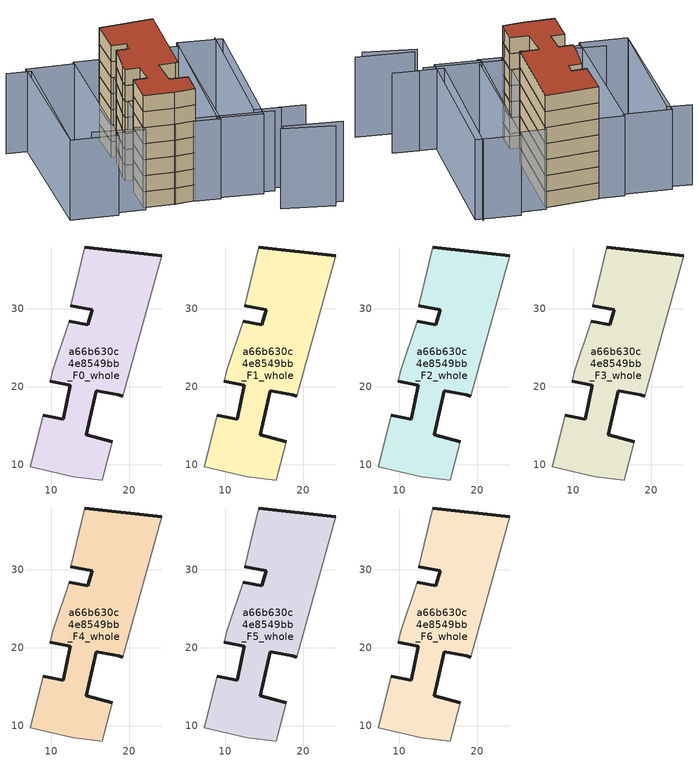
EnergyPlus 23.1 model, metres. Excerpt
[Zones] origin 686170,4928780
a66b630c4e8549bb_F0_whole
 floor ground (EU_floor_Construction): 16.81,9.04 17.85,12.91 14.53,13.8 15.77,19.48 18.63,18.95 19.16,18.74 24.17,36.77 14.29,37.91 12.51,30.39 15.27,29.87 14.7,27.91 12.33,28.38 10.21,22.13 9.88,20.7 12.46,20.17 11.53,15.84 9.01,16.35 7.34,9.7 12.83,8.46 16.53,8.02 z0
 wall outside (EU_wall_Construction): 9.01,16.35 11.53,15.84 12.46,20.17 9.88,20.7 / 12.33,28.38 14.7,27.91 15.27,29.87 12.51,30.39 / 14.29,37.91 24.17,36.77 / 19.16,18.74 18.63,18.95 15.77,19.48 14.53,13.8 17.85,12.91 z0:3
 wall adiabatic (EU_wall_Construction): 9.88,20.7 10.21,22.13 12.33,28.38 / 12.51,30.39 14.29,37.91 / 24.17,36.77 19.16,18.74 / 17.85,12.91 16.81,9.04 16.53,8.02 12.83,8.46 7.34,9.7 9.01,16.35 z0:3
a66b630c4e8549bb_F1_whole
 floor to a66b630c4e8549bb_F0_whole (EU_floor_Construction): 16.81,9.04 17.85,12.91 14.53,13.8 15.77,19.48 18.63,18.95 19.16,18.74 24.17,36.77 14.29,37.91 12.51,30.39 15.27,29.87 14.7,27.91 12.33,28.38 10.21,22.13 9.88,20.7 12.46,20.17 11.53,15.84 9.01,16.35 7.34,9.7 12.83,8.46 16.53,8.02 z3
 wall outside (EU_wall_Construction): 9.01,16.35 11.53,15.84 12.46,20.17 9.88,20.7 / 12.33,28.38 14.7,27.91 15.27,29.87 12.51,30.39 / 14.29,37.91 24.17,36.77 / 19.16,18.74 18.63,18.95 15.77,19.48 14.53,13.8 17.85,12.91 z3:6
 wall adiabatic (EU_wall_Construction): 9.88,20.7 10.21,22.13 12.33,28.38 / 12.51,30.39 14.29,37.91 / 24.17,36.77 19.16,18.74 / 17.85,12.91 16.81,9.04 16.53,8.02 12.83,8.46 7.34,9.7 9.01,16.35 z3:6
a66b630c4e8549bb_F2_whole
 floor to a66b630c4e8549bb_F1_whole (EU_floor_Construction): 16.81,9.04 17.85,12.91 14.53,13.8 15.77,19.48 18.63,18.95 19.16,18.74 24.17,36.77 14.29,37.91 12.51,30.39 15.27,29.87 14.7,27.91 12.33,28.38 10.21,22.13 9.88,20.7 12.46,20.17 11.53,15.84 9.01,16.35 7.34,9.7 12.83,8.46 16.53,8.02 z6
 wall outside (EU_wall_Construction): 9.01,16.35 11.53,15.84 12.46,20.17 9.88,20.7 / 12.33,28.38 14.7,27.91 15.27,29.87 12.51,30.39 / 14.29,37.91 24.17,36.77 / 19.16,18.74 18.63,18.95 15.77,19.48 14.53,13.8 17.85,12.91 z6:9
 wall adiabatic (EU_wall_Construction): 9.88,20.7 10.21,22.13 12.33,28.38 / 12.51,30.39 14.29,37.91 / 24.17,36.77 19.16,18.74 / 17.85,12.91 16.81,9.04 16.53,8.02 12.83,8.46 7.34,9.7 9.01,16.35 z6:9
a66b630c4e8549bb_F3_whole
 floor to a66b630c4e8549bb_F2_whole (EU_floor_Construction): 16.81,9.04 17.85,12.91 14.53,13.8 15.77,19.48 18.63,18.95 19.16,18.74 24.17,36.77 14.29,37.91 12.51,30.39 15.27,29.87 14.7,27.91 12.33,28.38 10.21,22.13 9.88,20.7 12.46,20.17 11.53,15.84 9.01,16.35 7.34,9.7 12.83,8.46 16.53,8.02 z9
 wall outside (EU_wall_Construction): 9.01,16.35 11.53,15.84 12.46,20.17 9.88,20.7 / 12.33,28.38 14.7,27.91 15.27,29.87 12.51,30.39 / 14.29,37.91 24.17,36.77 / 19.16,18.74 18.63,18.95 15.77,19.48 14.53,13.8 17.85,12.91 z9:12
 wall adiabatic (EU_wall_Construction): 9.88,20.7 10.21,22.13 12.33,28.38 / 12.51,30.39 14.29,37.91 / 24.17,36.77 19.16,18.74 / 17.85,12.91 16.81,9.04 16.53,8.02 12.83,8.46 7.34,9.7 9.01,16.35 z9:12
a66b630c4e8549bb_F4_whole
 floor to a66b630c4e8549bb_F3_whole (EU_floor_Construction): 16.81,9.04 17.85,12.91 14.53,13.8 15.77,19.48 18.63,18.95 19.16,18.74 24.17,36.77 14.29,37.91 12.51,30.39 15.27,29.87 14.7,27.91 12.33,28.38 10.21,22.13 9.88,20.7 12.46,20.17 11.53,15.84 9.01,16.35 7.34,9.7 12.83,8.46 16.53,8.02 z12
 wall outside (EU_wall_Construction): 9.01,16.35 11.53,15.84 12.46,20.17 9.88,20.7 / 12.33,28.38 14.7,27.91 15.27,29.87 12.51,30.39 / 14.29,37.91 24.17,36.77 / 19.16,18.74 18.63,18.95 15.77,19.48 14.53,13.8 17.85,12.91 z12:15
 wall adiabatic (EU_wall_Construction): 9.88,20.7 10.21,22.13 12.33,28.38 / 12.51,30.39 14.29,37.91 / 24.17,36.77 19.16,18.74 / 17.85,12.91 16.81,9.04 16.53,8.02 12.83,8.46 7.34,9.7 9.01,16.35 z12:15
a66b630c4e8549bb_F5_whole
 floor to a66b630c4e8549bb_F4_whole (EU_floor_Construction): 16.81,9.04 17.85,12.91 14.53,13.8 15.77,19.48 18.63,18.95 19.16,18.74 24.17,36.77 14.29,37.91 12.51,30.39 15.27,29.87 14.7,27.91 12.33,28.38 10.21,22.13 9.88,20.7 12.46,20.17 11.53,15.84 9.01,16.35 7.34,9.7 12.83,8.46 16.53,8.02 z15
 wall outside (EU_wall_Construction): 9.01,16.35 11.53,15.84 12.46,20.17 9.88,20.7 / 12.33,28.38 14.7,27.91 15.27,29.87 12.51,30.39 / 14.29,37.91 24.17,36.77 / 19.16,18.74 18.63,18.95 15.77,19.48 14.53,13.8 17.85,12.91 z15:18
 wall adiabatic (EU_wall_Construction): 9.88,20.7 10.21,22.13 12.33,28.38 / 12.51,30.39 14.29,37.91 / 24.17,36.77 19.16,18.74 / 17.85,12.91 16.81,9.04 16.53,8.02 12.83,8.46 7.34,9.7 9.01,16.35 z15:18
a66b630c4e8549bb_F6_whole
 floor to a66b630c4e8549bb_F5_whole (EU_floor_Construction): 16.81,9.04 17.85,12.91 14.53,13.8 15.77,19.48 18.63,18.95 19.16,18.74 24.17,36.77 14.29,37.91 12.51,30.39 15.27,29.87 14.7,27.91 12.33,28.38 10.21,22.13 9.88,20.7 12.46,20.17 11.53,15.84 9.01,16.35 7.34,9.7 12.83,8.46 16.53,8.02 z18
 wall outside (EU_wall_Construction): 9.01,16.35 11.53,15.84 12.46,20.17 9.88,20.7 / 12.33,28.38 14.7,27.91 15.27,29.87 12.51,30.39 / 14.29,37.91 24.17,36.77 / 19.16,18.74 18.63,18.95 15.77,19.48 14.53,13.8 17.85,12.91 z18:21
 wall adiabatic (EU_wall_Construction): 9.88,20.7 10.21,22.13 12.33,28.38 / 12.51,30.39 14.29,37.91 / 24.17,36.77 19.16,18.74 / 17.85,12.91 16.81,9.04 16.53,8.02 12.83,8.46 7.34,9.7 9.01,16.35 z18:21
 roof outside (EU_roof_Construction): 24.17,36.77 19.16,18.74 18.63,18.95 15.77,19.48 14.53,13.8 17.85,12.91 16.81,9.04 16.53,8.02 12.83,8.46 7.34,9.7 9.01,16.35 11.53,15.84 12.46,20.17 9.88,20.7 10.21,22.13 12.33,28.38 14.7,27.91 15.27,29.87 12.51,30.39 14.29,37.91 z21
shading: 28.59,-1.3 38.54,-4.31 / 16.81,9.07 30.44,5.1 / 11.86,9.42 16.72,7.96 / 5.9,10.49 12.92,8.43 / -1.23,12.3 6.68,9.76 / 36.51,-5.42 27.73,-1.95 / 36.18,4.58 31.68,5.89 / 32.06,5.74 27.42,7.1 / 27.42,7.1 36,36.31 / -2.41,40.53 1.83,39.34 / 1.83,39.34 -6,11.4 / 20.41,7.22 29.2,37.54 / 29.2,37.54 36.96,35.29 / 36.96,35.29 28.17,4.96 / 28.17,4.96 20.41,7.22 / 28.82,36.24 20.74,6.7 / 20.74,6.7 16.2,7.94 / 16.2,7.94 24.29,37.48 / 24.29,37.48 28.82,36.24 / 2.46,10.03 9.86,39.04 / 9.86,39.04 14.73,37.8 / 14.73,37.8 7.33,8.79 / 7.33,8.79 2.46,10.03 / 9.72,38.44 2.21,9.07 / 2.21,9.07 -6.05,11.19 / -6.05,11.19 1.46,40.55 / 1.46,40.55 9.72,38.44 z0:15
[Building]
EU S2 Campaign: North Axis=0; Terrain=City; Solar Distribution=FullExterior
[Site:Location]
Bologna: Latitude=44.5; Longitude=11.25; Time Zone=1; Elevation=37
[SizingPeriod:WeatherFileDays]
AnnualSizingPeriod: Begin Month=1; Begin Day of Month=1; End Month=12; End Day of Month=31; Day of Week for Start Day=Monday; Use Weather File Daylight Saving Period=No; Use Weather File Rain and Snow Indicators=No
[MATERIAL]
EU_InternalMass_Material: Roughness=MediumRough; Thickness=0.1; Conductivity=1; Density=1800; Specific Heat=900; Thermal Absorptance=0.9; Solar Absorptance=0.7; Visible Absorptance=0.7
[MATERIAL:NOMASS] Roughness=MediumRough; Thermal Absorptance=0.9; Solar Absorptance=0.7; Visible Absorptance=0.7
Name | Thermal Resistance
EU_wall_NoMass | 0.905828
EU_roof_NoMass | 0.37593
EU_floor_NoMass | 0.67114
[CONSTRUCTION]
EU_wall_Construction: EU_wall_NoMass
EU_roof_Construction: EU_roof_NoMass
EU_floor_Construction: EU_floor_NoMass
EU_InternalMass_Construction: EU_InternalMass_Material
[ZONE] Type=1; Multiplier=1; Ceiling Height=autocalculate; Floor Area=autocalculate; Part of Total Floor Area=Yes
Name | Volume
a66b630c4e8549bb_F0_whole | 726.512
a66b630c4e8549bb_F1_whole; a66b630c4e8549bb_F2_whole; a66b630c4e8549bb_F3_whole; a66b630c4e8549bb_F4_whole; a66b630c4e8549bb_F5_whole; a66b630c4e8549bb_F6_whole | 726.509
[INTERNALMASS] Construction=EU_InternalMass_Construction; Surface Area=242.17
Name | Zone or ZoneList
a66b630c4e8549bb_F0_whole_EU_InternalMass | a66b630c4e8549bb_F0_whole
a66b630c4e8549bb_F1_whole_EU_InternalMass | a66b630c4e8549bb_F1_whole
a66b630c4e8549bb_F2_whole_EU_InternalMass | a66b630c4e8549bb_F2_whole
a66b630c4e8549bb_F3_whole_EU_InternalMass | a66b630c4e8549bb_F3_whole
a66b630c4e8549bb_F4_whole_EU_InternalMass | a66b630c4e8549bb_F4_whole
a66b630c4e8549bb_F5_whole_EU_InternalMass | a66b630c4e8549bb_F5_whole
a66b630c4e8549bb_F6_whole_EU_InternalMass | a66b630c4e8549bb_F6_whole
[OTHEREQUIPMENT] Fuel Type=Electricity; Design Level Calculation Method=Watts/Area; Power per Zone Floor Area=1; Fraction Latent=0; Fraction Radiant=0; Fraction Lost=0; Carbon Dioxide Generation Rate=0; EndUse Subcategory=EU_Step8_InternalGains
Name | Zone or ZoneList or Space or SpaceList | Schedule
EU_Step8_InternalGain_a66b630c4e8549bb_F0_whole_f000 | a66b630c4e8549bb_F0_whole | EU_Step8_GainSchedule_a66b630c4e8549bb_F0_whole_f000
EU_Step8_InternalGain_a66b630c4e8549bb_F1_whole_f000 | a66b630c4e8549bb_F1_whole | EU_Step8_GainSchedule_a66b630c4e8549bb_F1_whole_f000
EU_Step8_InternalGain_a66b630c4e8549bb_F2_whole_f000 | a66b630c4e8549bb_F2_whole | EU_Step8_GainSchedule_a66b630c4e8549bb_F2_whole_f000
EU_Step8_InternalGain_a66b630c4e8549bb_F3_whole_f000 | a66b630c4e8549bb_F3_whole | EU_Step8_GainSchedule_a66b630c4e8549bb_F3_whole_f000
EU_Step8_InternalGain_a66b630c4e8549bb_F4_whole_f000 | a66b630c4e8549bb_F4_whole | EU_Step8_GainSchedule_a66b630c4e8549bb_F4_whole_f000
EU_Step8_InternalGain_a66b630c4e8549bb_F5_whole_f000 | a66b630c4e8549bb_F5_whole | EU_Step8_GainSchedule_a66b630c4e8549bb_F5_whole_f000
EU_Step8_InternalGain_a66b630c4e8549bb_F6_whole_f000 | a66b630c4e8549bb_F6_whole | EU_Step8_GainSchedule_a66b630c4e8549bb_F6_whole_f000
[ZONEVENTILATION:DESIGNFLOWRATE] Schedule=EU_AlwaysOn; Design Flow Rate Calculation Method=AirChanges/Hour; Air Changes per Hour=0.73129; Ventilation Type=Natural; Fan Pressure Rise=0; Fan Total Efficiency=1; Constant Term Coefficient=1; Temperature Term Coefficient=0; Velocity Term Coefficient=0; Velocity Squared Term Coefficient=0; Minimum Indoor Temperature=-100; Maximum Indoor Temperature=100; Delta Temperature=-100; Minimum Outdoor Temperature=-100; Maximum Outdoor Temperature=100; Maximum Wind Speed=40
Name | Zone or ZoneList or Space or SpaceList
EU_ConstantAir_a66b630c4e8549bb_F0_whole | a66b630c4e8549bb_F0_whole
EU_ConstantAir_a66b630c4e8549bb_F1_whole | a66b630c4e8549bb_F1_whole
EU_ConstantAir_a66b630c4e8549bb_F2_whole | a66b630c4e8549bb_F2_whole
EU_ConstantAir_a66b630c4e8549bb_F3_whole | a66b630c4e8549bb_F3_whole
EU_ConstantAir_a66b630c4e8549bb_F4_whole | a66b630c4e8549bb_F4_whole
EU_ConstantAir_a66b630c4e8549bb_F5_whole | a66b630c4e8549bb_F5_whole
EU_ConstantAir_a66b630c4e8549bb_F6_whole | a66b630c4e8549bb_F6_whole
[HVACTEMPLATE:THERMOSTAT] Constant Heating Setpoint=20; Constant Cooling Setpoint=50
EU_HeatOnly_a66b630c4e8549bb_F0_whole; EU_HeatOnly_a66b630c4e8549bb_F1_whole; EU_HeatOnly_a66b630c4e8549bb_F2_whole; EU_HeatOnly_a66b630c4e8549bb_F3_whole; EU_HeatOnly_a66b630c4e8549bb_F4_whole; EU_HeatOnly_a66b630c4e8549bb_F5_whole; EU_HeatOnly_a66b630c4e8549bb_F6_whole
[HVACTEMPLATE:ZONE:IDEALLOADSAIRSYSTEM] System Availability Schedule=EU_AlwaysOn; Maximum Heating Supply Air Temperature=50; Minimum Cooling Supply Air Temperature=13; Maximum Heating Supply Air Humidity Ratio=0.0156; Minimum Cooling Supply Air Humidity Ratio=0.0077; Heating Limit=NoLimit; Cooling Limit=NoLimit; Heating Availability Schedule=EU_AlwaysOn; Cooling Availability Schedule=EU_CoolingOff; Dehumidification Control Type=ConstantSensibleHeatRatio; Cooling Sensible Heat Ratio=0.7; Dehumidification Setpoint=60; Humidification Control Type=None; Humidification Setpoint=30; Outdoor Air Method=None; Outdoor Air Flow Rate per Person=0.00944; Outdoor Air Flow Rate per Zone Floor Area=0; Outdoor Air Flow Rate per Zone=0; Demand Controlled Ventilation Type=None; Outdoor Air Economizer Type=NoEconomizer; Heat Recovery Type=None; Sensible Heat Recovery Effectiveness=0.7; Latent Heat Recovery Effectiveness=0.65
Name | Template Thermostat
a66b630c4e8549bb_F0_whole | EU_HeatOnly_a66b630c4e8549bb_F0_whole
a66b630c4e8549bb_F1_whole | EU_HeatOnly_a66b630c4e8549bb_F1_whole
a66b630c4e8549bb_F2_whole | EU_HeatOnly_a66b630c4e8549bb_F2_whole
a66b630c4e8549bb_F3_whole | EU_HeatOnly_a66b630c4e8549bb_F3_whole
a66b630c4e8549bb_F4_whole | EU_HeatOnly_a66b630c4e8549bb_F4_whole
a66b630c4e8549bb_F5_whole | EU_HeatOnly_a66b630c4e8549bb_F5_whole
a66b630c4e8549bb_F6_whole | EU_HeatOnly_a66b630c4e8549bb_F6_whole
[SIZING:ZONE] Zone Cooling Design Supply Air Temperature Input Method=SupplyAirTemperature; Zone Cooling Design Supply Air Temperature=13; Zone Heating Design Supply Air Temperature Input Method=SupplyAirTemperature; Zone Heating Design Supply Air Temperature=50; Zone Cooling Design Supply Air Humidity Ratio=0.008; Zone Heating Design Supply Air Humidity Ratio=0.008; Cooling Design Air Flow Method=DesignDay; Cooling Design Air Flow Rate=0; Cooling Minimum Air Flow per Zone Floor Area=0.000762; Cooling Minimum Air Flow=0; Cooling Minimum Air Flow Fraction=0.2; Heating Design Air Flow Method=DesignDay; Heating Design Air Flow Rate=0; Heating Maximum Air Flow per Zone Floor Area=0.002032; Heating Maximum Air Flow=0.141576; Heating Maximum Air Flow Fraction=0.3; Account for Dedicated Outdoor Air System=No; Dedicated Outdoor Air System Control Strategy=NeutralSupplyAir; Dedicated Outdoor Air Low Setpoint Temperature for Design=autosize; Dedicated Outdoor Air High Setpoint Temperature for Design=autosize; Zone Load Sizing Method=Sensible Load Only No Latent Load; Zone Latent Cooling Design Supply Air Humidity Ratio Input Method=HumidityRatioDifference; Zone Cooling Design Supply Air Humidity Ratio Difference=0.005; Zone Latent Heating Design Supply Air Humidity Ratio Input Method=HumidityRatioDifference; Zone Humidification Design Supply Air Humidity Ratio Difference=0.005
a66b630c4e8549bb_F0_whole; a66b630c4e8549bb_F1_whole; a66b630c4e8549bb_F2_whole; a66b630c4e8549bb_F3_whole; a66b630c4e8549bb_F4_whole; a66b630c4e8549bb_F5_whole; a66b630c4e8549bb_F6_whole
[SCHEDULE:CONSTANT]
Name | Hourly Value
EU_AlwaysOn | 1
EU_CoolingOff | 0
[SCHEDULE:FILE] Column Number=1; Rows to Skip at Top=0; Number of Hours of Data=8760; Column Separator=Comma; Interpolate to Timestep=No; Minutes per Item=60; Adjust Schedule for Daylight Savings=Yes
Name | File
EU_Step8_GainSchedule_a66b630c4e8549bb_F0_whole_f000 | ../../schedules/a66b630c4e8549bb/a66b630c4e8549bb_F0_whole_f000_gain.csv
EU_Step8_GainSchedule_a66b630c4e8549bb_F1_whole_f000 | ../../schedules/a66b630c4e8549bb/a66b630c4e8549bb_F1_whole_f000_gain.csv
EU_Step8_GainSchedule_a66b630c4e8549bb_F2_whole_f000 | ../../schedules/a66b630c4e8549bb/a66b630c4e8549bb_F2_whole_f000_gain.csv
EU_Step8_GainSchedule_a66b630c4e8549bb_F3_whole_f000 | ../../schedules/a66b630c4e8549bb/a66b630c4e8549bb_F3_whole_f000_gain.csv
EU_Step8_GainSchedule_a66b630c4e8549bb_F4_whole_f000 | ../../schedules/a66b630c4e8549bb/a66b630c4e8549bb_F4_whole_f000_gain.csv
EU_Step8_GainSchedule_a66b630c4e8549bb_F5_whole_f000 | ../../schedules/a66b630c4e8549bb/a66b630c4e8549bb_F5_whole_f000_gain.csv
EU_Step8_GainSchedule_a66b630c4e8549bb_F6_whole_f000 | ../../schedules/a66b630c4e8549bb/a66b630c4e8549bb_F6_whole_f000_gain.csv
